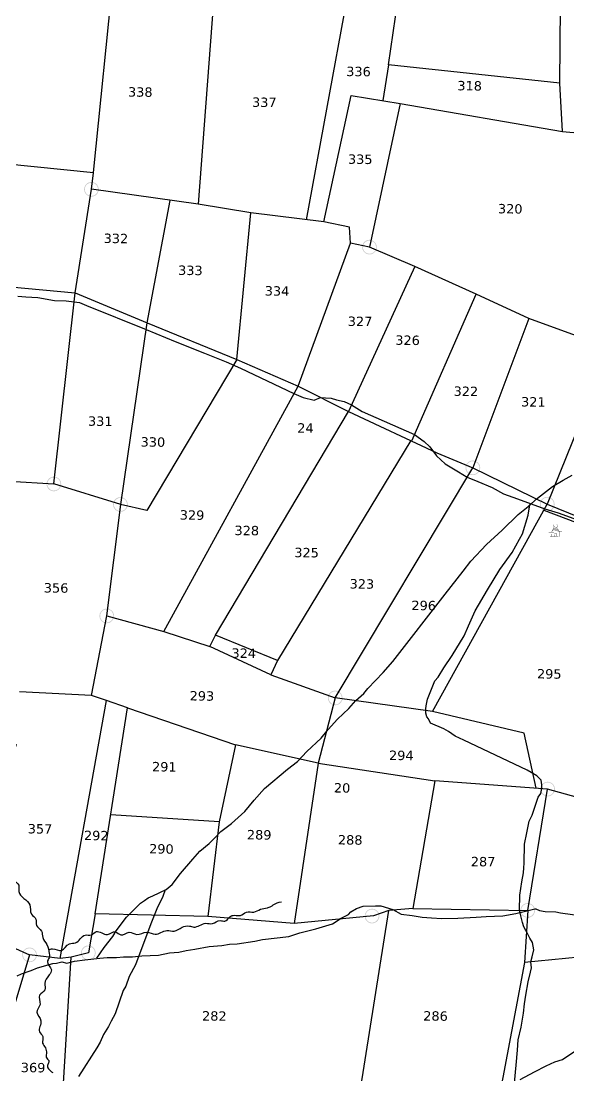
# Model space of a CAD drawing. Header units: inches. Extents: x 734614 to 757648, y 1633794 to 1657822.
# Drawn here: x 739425 to 740476, y 1635900 to 1637922 of the extents above; entities that cross this region are included whole.
import ezdxf
from ezdxf.enums import TextEntityAlignment as Align

# ---------------------------------------------------------------- set-up
doc = ezdxf.new("R2010")
doc.units = ezdxf.units.IN
doc.header["$MEASUREMENT"] = 0
for name, color, linetype in [('CART TRACK', 19, 'Continuous'), ('PAGODA', 70, 'Continuous'), ('PLOT', 7, 'Continuous'), ('PLOT NO', 7, 'Continuous'), ('TANKS-STREAM', 4, 'Continuous'), ('VILLAGE STONES', 240, 'Continuous')]:
    doc.layers.add(name, color=color, linetype=linetype)
doc.styles.get("Standard").update_dxf_attribs({"font": 'verdana.ttf'})

msp = doc.modelspace()

# ---------------------------------------------------------------- hatches: boundary and pattern name
at = {"layer": 'VILLAGE STONES'}
h = msp.add_hatch(color=256, dxfattribs=at)
edge = h.paths.add_edge_path(flags=16)
edge.add_arc((739560.1, 1637599.2), 12.6, -0.753, 359.247)
edge = h.paths.add_edge_path()
edge.add_arc((739560.1, 1637599.2), 14.1, -0.753, 359.247)
h = msp.add_hatch(color=256, dxfattribs=at)
edge = h.paths.add_edge_path(flags=16)
edge.add_arc((740093.2, 1637488.4), 12.6, -0.753, 359.247)
edge = h.paths.add_edge_path()
edge.add_arc((740093.2, 1637488.4), 14.1, -0.753, 359.247)
h = msp.add_hatch(color=256, dxfattribs=at)
edge = h.paths.add_edge_path(flags=16)
edge.add_arc((740291.5, 1637065.4), 12.6, -0.753, 359.247)
edge = h.paths.add_edge_path()
edge.add_arc((740291.5, 1637065.4), 14.1, -0.753, 359.247)
h = msp.add_hatch(color=256, dxfattribs=at)
edge = h.paths.add_edge_path(flags=16)
edge.add_arc((739488.1, 1637034.4), 12.6, -0.753, 359.247)
edge = h.paths.add_edge_path()
edge.add_arc((739488.1, 1637034.4), 14.1, -0.753, 359.247)
h = msp.add_hatch(color=256, dxfattribs=at)
edge = h.paths.add_edge_path(flags=16)
edge.add_arc((739615.7, 1636995.1), 12.6, -0.753, 359.247)
edge = h.paths.add_edge_path()
edge.add_arc((739615.7, 1636995.1), 14.1, -0.753, 359.247)
h = msp.add_hatch(color=256, dxfattribs=at)
edge = h.paths.add_edge_path(flags=16)
edge.add_arc((740434.1, 1636995.7), 12.6, -0.753, 359.247)
edge = h.paths.add_edge_path()
edge.add_arc((740434.1, 1636995.7), 14.1, -0.753, 359.247)
h = msp.add_hatch(color=256, dxfattribs=at)
edge = h.paths.add_edge_path(flags=16)
edge.add_arc((739589.5, 1636781.5), 12.6, -0.753, 359.247)
edge = h.paths.add_edge_path()
edge.add_arc((739589.5, 1636781.5), 14.1, -0.753, 359.247)
h = msp.add_hatch(color=256, dxfattribs=at)
edge = h.paths.add_edge_path(flags=16)
edge.add_arc((740027.5, 1636624.3), 12.6, -0.753, 359.247)
edge = h.paths.add_edge_path()
edge.add_arc((740027.5, 1636624.3), 14.1, -0.753, 359.247)
h = msp.add_hatch(color=256, dxfattribs=at)
edge = h.paths.add_edge_path(flags=16)
edge.add_arc((740434.8, 1636449.6), 12.6, -0.753, 359.247)
edge = h.paths.add_edge_path()
edge.add_arc((740434.8, 1636449.6), 14.1, -0.753, 359.247)
h = msp.add_hatch(color=256, dxfattribs=at)
edge = h.paths.add_edge_path(flags=16)
edge.add_arc((740396.6, 1636217), 12.6, -0.753, 359.247)
edge = h.paths.add_edge_path()
edge.add_arc((740396.6, 1636217), 14.1, -0.753, 359.247)
h = msp.add_hatch(color=256, dxfattribs=at)
edge = h.paths.add_edge_path(flags=16)
edge.add_arc((740098.2, 1636206.2), 12.6, -0.753, 359.247)
edge = h.paths.add_edge_path()
edge.add_arc((740098.2, 1636206.2), 14.1, -0.753, 359.247)
h = msp.add_hatch(color=256, dxfattribs=at)
edge = h.paths.add_edge_path(flags=16)
edge.add_arc((739554.2, 1636135.7), 12.6, -0.753, 359.247)
edge = h.paths.add_edge_path()
edge.add_arc((739554.2, 1636135.7), 14.1, -0.753, 359.247)
h = msp.add_hatch(color=256, dxfattribs=at)
edge = h.paths.add_edge_path(flags=16)
edge.add_arc((739441.5, 1636131.8), 12.6, -0.753, 359.247)
edge = h.paths.add_edge_path()
edge.add_arc((739441.5, 1636131.8), 14.1, -0.753, 359.247)

# ---------------------------------------------------------------- linework, layer by layer
at = {"layer": 'CART TRACK'}
for points in [[(739419.3, 1637394.2), (739434.1, 1637393.2), (739457.6, 1637391.7), (739489.5, 1637386.1), (739511.9, 1637385.4), (739527, 1637383.7), (739537.5, 1637382.5), (739550.5, 1637376.5), (739665.1, 1637330.3), (739720.9, 1637307.8), (739776.8, 1637285.2), (739818.5, 1637268.3), (739845.9, 1637256.4), (739948.5, 1637207.8), (739966.4, 1637200.1), (739987.4, 1637194.8), (739999.4, 1637200.2), (740008.8, 1637199.5), (740019.8, 1637199.1), (740030.1, 1637195.5), (740044.5, 1637192.6), (740058.7, 1637186.1), (740079.3, 1637173.3), (740179.7, 1637129.2), (740198.2, 1637115.8), (740209.2, 1637105.7), (740221.8, 1637088.5), (740238.5, 1637072.8), (740263.9, 1637057.7), (740280.8, 1637047.6), (740301.1, 1637039.4), (740328.5, 1637027.6), (740350.4, 1637015.3), (740377.3, 1637005.8), (740403.1, 1636996.4), (740429.2, 1636986.8), (740454.9, 1636979.3), (740484.9, 1636968)], [(739570.4, 1636125.2), (739584.4, 1636145.8), (739601.1, 1636167), (739607.6, 1636178.2), (739627.5, 1636204), (739643.9, 1636220.9), (739654, 1636231.1), (739662, 1636236.2), (739668.6, 1636240.9), (739677.7, 1636245.2), (739703.7, 1636257.4), (739714.9, 1636266.4), (739731.1, 1636287.8), (739754.5, 1636315.4), (739767.7, 1636330.6), (739785.8, 1636345.3), (739796, 1636355.3), (739808.3, 1636368.2), (739828.5, 1636383.4), (739854.5, 1636406.7), (739871.9, 1636428.4), (739891.7, 1636450.8), (739935.8, 1636488), (739955.1, 1636502.6), (739972.9, 1636521.4), (740000.6, 1636547.5), (740013.8, 1636563.5), (740032.1, 1636583.5), (740053.4, 1636604), (740066.9, 1636619.6), (740082.2, 1636632.6), (740090.1, 1636642.4), (740119.5, 1636673.1), (740138, 1636694.2), (740238.4, 1636823.4), (740273.1, 1636867.3), (740287.9, 1636886.5), (740317.7, 1636918.5), (740347.4, 1636946), (740378.1, 1636975.7), (740397.6, 1636991.4), (740415.2, 1637007.4), (740444.2, 1637029.6), (740464.8, 1637041.4), (740481.9, 1637051.5)], [(740371.2, 1635886.3), (740374.3, 1635920.7), (740377.1, 1635948.9), (740378.1, 1635968.8), (740384.3, 1635993.3), (740388.5, 1636020), (740390.4, 1636038.2), (740393.2, 1636054.3), (740397.7, 1636080.2), (740402.1, 1636098.9), (740403.9, 1636107.2), (740402.8, 1636118.3), (740405.1, 1636127.8), (740408.6, 1636141.3), (740405.9, 1636155.5), (740400.4, 1636164.1), (740397.1, 1636171.2), (740389, 1636185.6), (740386.5, 1636193.9), (740383.6, 1636206.5), (740380.6, 1636217.3), (740381.7, 1636246.5), (740385.1, 1636271.8), (740388.5, 1636288.9), (740389.1, 1636298.6), (740390.1, 1636307.6), (740390.8, 1636344), (740395.2, 1636365.8), (740399.5, 1636387.8), (740405.3, 1636399.5), (740417, 1636433.9), (740422, 1636441), (740424, 1636450.4), (740423.7, 1636457.8), (740422.4, 1636467), (740414.2, 1636474.7), (740403.1, 1636481.5), (740395.6, 1636485.9), (740274.2, 1636543.1), (740257.7, 1636550.9), (740245, 1636559.8), (740235.6, 1636565.4), (740210.5, 1636575.8), (740206.6, 1636584.2), (740203.3, 1636588.2), (740201, 1636595.1), (740201.6, 1636603.4), (740202.2, 1636608.9), (740204.7, 1636622.1), (740218.5, 1636657.4), (740225.2, 1636664), (740235.7, 1636682.3), (740252.1, 1636705.6), (740274.7, 1636743.4), (740282.8, 1636762.7), (740295.8, 1636791.5), (740319.8, 1636831.6), (740343.1, 1636870.4), (740367.1, 1636903.2), (740381.2, 1636928.4), (740386.5, 1636939), (740397.7, 1636974.5), (740400.7, 1636994.2), (740401.7, 1636996.9)], [(739701.3, 1636256.3), (739696.8, 1636243.7), (739690.1, 1636229), (739686.5, 1636223.3), (739674.2, 1636191.1), (739644.5, 1636112.6), (739632.7, 1636090.4), (739626.1, 1636071.6), (739620.9, 1636063.7), (739605.8, 1636018.6), (739597.7, 1636004.9), (739592.8, 1635994.5), (739583.5, 1635979.2), (739576.6, 1635964.6), (739570.3, 1635953.5), (739535.4, 1635899)], [(739417.8, 1636091.8), (739426, 1636095.5), (739444.5, 1636101.7), (739457, 1636107.2), (739486.1, 1636115.2), (739493.4, 1636116.2), (739503.4, 1636118.2), (739513.1, 1636116.2), (739527.8, 1636119.8), (739547.6, 1636122.5), (739576.4, 1636125.4), (739590.5, 1636126.9), (739608.4, 1636126.6), (739621.7, 1636127.8), (739638.7, 1636127.9), (739656.6, 1636129.8), (739688.8, 1636131), (739709.7, 1636135.6), (739727.9, 1636137.2), (739742, 1636140.3), (739758.2, 1636142.5), (739786.1, 1636147.9), (739809.9, 1636150.1), (739824.6, 1636152.3), (739839.7, 1636152.9), (739873.6, 1636158.4), (739888.3, 1636161.2), (739938.4, 1636167), (739959.6, 1636174), (739990.3, 1636181.5), (740022.3, 1636191.4), (740038.9, 1636202), (740052.8, 1636209.3), (740057.5, 1636214.4), (740068.4, 1636220.8), (740081.2, 1636225.2), (740104.7, 1636225.7), (740115.3, 1636225.6), (740138.2, 1636218.8), (740154.3, 1636209.9), (740175.4, 1636207.2), (740194.3, 1636204.2), (740212.1, 1636202.7), (740231.9, 1636201.6), (740262.9, 1636202), (740297.6, 1636204.3), (740316.8, 1636205.6), (740348.7, 1636206.8), (740373.7, 1636211.1), (740389.7, 1636214.7), (740410.3, 1636219.8), (740412.5, 1636219.8), (740419.5, 1636217), (740430.3, 1636215), (740450.3, 1636214.4), (740459.5, 1636212.4), (740519.9, 1636204.3)], [(740382.1, 1635892.9), (740409.7, 1635907.5), (740431.8, 1635918.9), (740448.9, 1635926.5), (740463.5, 1635931.1), (740491, 1635950)]]:
    msp.add_lwpolyline(points, dxfattribs=at)
at = {"layer": 'PAGODA', "const_width": 0.505}
for points in [[(740436.9, 1636942.1), (740462.4, 1636942.6)], [(740457.8, 1636933.4), (740457.5, 1636943.2), (740452.3, 1636951.5), (740447.5, 1636952.2), (740442.6, 1636942.4), (740442.4, 1636933.7)], [(740443.7, 1636944.7), (740456, 1636945.5)], [(740445, 1636947.3), (740454.9, 1636947.4)], [(740447.2, 1636951.6), (740445.8, 1636953.3), (740445.5, 1636954.3), (740446.2, 1636955.1), (740447.1, 1636956.3)], [(740446.3, 1636949.8), (740453.2, 1636950)], [(740447.9, 1636933.6), (740448.5, 1636939.7), (740452.3, 1636939.2), (740452.2, 1636933.5)], [(740439.1, 1636933.8), (740459.7, 1636933.4)]]:
    msp.add_lwpolyline(points, dxfattribs=at)
at = {"layer": 'PAGODA'}
msp.add_lwpolyline([(740452.3, 1636951.5, 0.505, 0.404, 0), (740453.3, 1636952.9, 0.505, 0.505, 0), (740453.7, 1636953.5, 0.505, 0.505, 0), (740453.5, 1636954.4, 0.505, 0.505, 0), (740453.4, 1636954.8, 0.505, 0.505, 0), (740453, 1636955.9, 0.505, 0.505, 0), (740452.4, 1636956.3, 0.505, 0.505, 0)], format="xyseb", dxfattribs=at)
at = {"layer": 'PLOT'}
msp.add_line((740733.7, 1636151.8), (740390.5, 1636117), dxfattribs=at)
for points in [[(740005.5, 1637537), (740058.1, 1637779.2), (740152.4, 1637763.7), (740463.1, 1637710), (740592.3, 1637698.7), (740650.4, 1637687.6), (740847, 1637639.4), (740969.9, 1637610.1), (741124.4, 1637554.8), (741346.6, 1637481.3), (741400.1, 1637619.7), (741454.4, 1637732.2), (741469.4, 1637758.1), (741565.4, 1637932.2), (741801.9, 1637939.3), (741887.6, 1637897.8), (741895, 1637942.9), (741942.3, 1638040.7), (741831.1, 1638019.9), (741595.6, 1638084.4), (741412, 1638175.4), (741529.1, 1638328.5), (741682.7, 1638520.1)], [(740463.1, 1637710), (740458.5, 1637802.8), (740461.3, 1638170.1)], [(739602.2, 1638017), (739563.4, 1637631.2)], [(739797, 1637994), (739764.6, 1637570.5)], [(740050.1, 1637965.3), (739971.9, 1637541)], [(740458.5, 1637802.8), (740129.8, 1637837.7), (740147.6, 1637960.3)], [(740129.8, 1637837.7), (740118.6, 1637769.3)], [(740152.4, 1637763.7), (740093.2, 1637488.4)], [(740502.2, 1637313.9), (740399, 1637351.9), (740297.7, 1637398.4), (740180.2, 1637451.3), (740093.2, 1637488.4), (740057, 1637495.8), (740054.8, 1637526.4), (740005.5, 1637537), (739865.5, 1637553.9), (739764.6, 1637570.5), (739560.1, 1637599.2), (739563.9, 1637631.1), (739158.9, 1637671.8)], [(739528.9, 1637400.6), (739560.1, 1637599.2)], [(739667, 1637343.4), (739711.2, 1637578)], [(739839, 1637273.3), (739865.5, 1637553.9)], [(739956.4, 1637222.2), (740057, 1637495.8)], [(740180.2, 1637451.3), (740052.7, 1637173.1)], [(739094.6, 1637441), (739528.9, 1637400.6), (739667, 1637343.4), (739839, 1637273.3), (739956.4, 1637222.2), (740052.7, 1637173.1), (740222.5, 1637094.4), (740291.5, 1637065.4), (740434.1, 1636995.7), (740617.7, 1636920.7)], [(739402.8, 1637040), (739488.1, 1637034.4), (739528.9, 1637400.6)], [(740174.2, 1637116.8), (740297.7, 1637398.4)], [(739616.2, 1636995), (739667, 1637343.4)], [(740399, 1637351.9), (740291.5, 1637065.4)], [(740555.2, 1637295.9), (740434.1, 1636995.7)], [(739839, 1637273.3), (739666.5, 1636983.3), (739615.7, 1636995.1)], [(739589.5, 1636781.5), (739698.8, 1636751.8), (739956.4, 1637222.2)], [(739698.8, 1636751.8), (739787.2, 1636723.2), (739798.2, 1636744.9), (740052.7, 1637173.1)], [(740172.3, 1637117.7), (739916.9, 1636696.1), (739798.2, 1636744.9)], [(739904.3, 1636668.4), (740027.5, 1636624.3), (740291.5, 1637065.4)], [(739560.2, 1636628.7), (739589.5, 1636781.5), (739616.2, 1636995), (739488.1, 1637034.4)], [(740213.9, 1636598.2), (740434.1, 1636995.7)], [(740427.6, 1636984), (740614.9, 1636913.1), (740616.2, 1636921.3)], [(740657.1, 1636904), (740526.8, 1636424.1), (740434.8, 1636449.6)], [(739916.9, 1636696.1), (739904.3, 1636668.4), (739787.2, 1636723.2)], [(739499.9, 1636125.1), (739589.3, 1636619.5), (739560.2, 1636628.7), (739422.2, 1636636.3)], [(739567.1, 1636210.6), (739629.5, 1636605.6), (739589.3, 1636619.5)], [(740027.5, 1636624.3), (739995.1, 1636499.3), (739948.8, 1636192)], [(740413.1, 1636451.1), (740390, 1636556.5), (740213.9, 1636598.2), (740027.5, 1636624.3)], [(739629.5, 1636605.6), (739836.4, 1636534.3), (739805.2, 1636387.1), (739783.1, 1636205.2)], [(739238.4, 1636541.6), (739415.7, 1636535), (739297.8, 1636196.4), (739441.5, 1636131.8), (739388.2, 1635955.2)], [(739995.1, 1636499.3), (739836.4, 1636534.3)], [(739995.1, 1636499.3), (740218.6, 1636465.2), (740176.2, 1636221), (740130.4, 1636216.9)], [(740176.2, 1636221), (740396.6, 1636217), (740434.8, 1636449.6), (740218.6, 1636465.2)], [(739805.2, 1636387.1), (739597.1, 1636400.5)], [(739809.5, 1635799.9), (739932.5, 1635779.9), (740058.3, 1635761.3), (740130.4, 1636216.9), (740100.7, 1636206.5), (739948.8, 1636192), (739783.1, 1636205.2), (739567.1, 1636210.6), (739554.2, 1636135.7), (739521.4, 1636127.2)], [(740396.6, 1636217), (740390.5, 1636117), (740340.5, 1635852.4), (740294.1, 1635815.5), (740240.2, 1635791), (740058.3, 1635761.3)], [(739486.9, 1635778.6), (739506.4, 1635886.1), (739521.4, 1636127.2), (739499.9, 1636125.1), (739441.5, 1636131.8)]]:
    msp.add_lwpolyline(points, dxfattribs=at)
at = {"layer": 'TANKS-STREAM'}
for points in [[(738285.8, 1637524.1), (738289.1, 1637520.5), (738283.6, 1637511.1), (738277.2, 1637501.2), (738274.7, 1637488.3), (738266.4, 1637476.7), (738263.6, 1637470.4), (738261.4, 1637463.5), (738243.5, 1637443.9), (738238.6, 1637429.6), (738229, 1637417.5), (738226.3, 1637406.7), (738214.1, 1637387.5), (738211.6, 1637374.9), (738210.2, 1637362.5), (738213.3, 1637351.2), (738215.1, 1637348.6), (738216.8, 1637326.7), (738220.1, 1637320), (738224.9, 1637298.5), (738234.1, 1637289.7), (738234.5, 1637278.6), (738243.7, 1637264.7), (738249.2, 1637256.7), (738250.7, 1637242.3), (738253.1, 1637237.3), (738253.5, 1637228), (738258.6, 1637222.2), (738260.4, 1637208.3), (738263.6, 1637199.7), (738263.4, 1637192), (738262.1, 1637184.4), (738268.2, 1637173.5), (738266.7, 1637161.3), (738271.1, 1637150.5), (738269.9, 1637140.8), (738275.2, 1637123.4), (738272.3, 1637109.3), (738276.1, 1637096.3), (738275, 1637078.7), (738279.8, 1637060.3), (738278.3, 1637044), (738287.5, 1637030.2), (738287.9, 1637016.4), (738297.2, 1637000.2), (738306.2, 1636976.8), (738313.3, 1636968.9), (738330.5, 1636939.6), (738341.7, 1636924), (738348.9, 1636903.8), (738357.7, 1636895.2), (738367.1, 1636872.9), (738378.6, 1636863.1), (738384.7, 1636848.2), (738397.3, 1636838.3), (738401.6, 1636826.7), (738413.9, 1636818.2), (738426.7, 1636797.6), (738439.5, 1636788.4), (738452.8, 1636767.4), (738460.1, 1636762.9), (738471.8, 1636744.3), (738480.2, 1636740.8), (738497.2, 1636722.7), (738502, 1636717.2), (738510.3, 1636713), (738514.2, 1636703.3), (738520, 1636696.6), (738533.2, 1636688.4), (738543.5, 1636671), (738557.6, 1636667.9), (738566.4, 1636655.5), (738572.8, 1636654.1), (738578.5, 1636648.4), (738585.3, 1636645.7), (738594.7, 1636641.6), (738600.8, 1636638), (738605.8, 1636629), (738615.9, 1636624.2), (738622.2, 1636612.7), (738634, 1636605.7), (738644.2, 1636592.2), (738657.6, 1636583.7), (738665.8, 1636572.1), (738679.7, 1636565.1), (738684.5, 1636563.6), (738694.3, 1636554.7), (738706.7, 1636554.1), (738725.9, 1636545.7), (738742.5, 1636546.2), (738759.5, 1636540.5), (738773.7, 1636540.6), (738783.7, 1636532.1), (738798.9, 1636531.7), (738812.8, 1636524.1), (738825.4, 1636523.2), (738834, 1636520.7), (738849.2, 1636528.6), (738859.5, 1636530.6), (738872.1, 1636538.9), (738882.3, 1636542.6), (738891.3, 1636542.2), (738900.9, 1636548.6), (738913.8, 1636548.1), (738918, 1636552.6), (738929.4, 1636554.1), (738936.7, 1636551), (738946.8, 1636546.1), (738956.7, 1636544.7), (738963.2, 1636542.8), (738970.9, 1636544), (738977.6, 1636541.8), (738988.8, 1636543.3), (738995.6, 1636540.1), (739005.5, 1636540.7), (739011.6, 1636539.5), (739017.2, 1636535.7), (739022, 1636535.9), (739027.6, 1636533.3), (739032.2, 1636533.7), (739039.3, 1636527.8), (739044.1, 1636526.7), (739043.3, 1636524.4), (739054.4, 1636513.2), (739063.2, 1636512.5), (739071, 1636501.6), (739087, 1636496), (739097.4, 1636482.7), (739113.5, 1636476.6), (739128.9, 1636462.7), (739149.2, 1636459.1), (739162.4, 1636444.6), (739176.5, 1636440.5), (739190.7, 1636426.4), (739207.8, 1636419.2), (739216.3, 1636407.5), (739229.5, 1636403.4), (739237.3, 1636394.4), (739256.4, 1636385.3), (739269.2, 1636382.3), (739275.3, 1636378), (739283.2, 1636378.3), (739306.4, 1636366.7), (739318.2, 1636365.6), (739327.8, 1636355.5), (739343.5, 1636352.9), (739352.5, 1636341.4), (739362.4, 1636342.3), (739365.2, 1636336), (739372.5, 1636336.6), (739382.8, 1636330.3), (739389.2, 1636318.5), (739391.6, 1636306.7), (739404.2, 1636294.4), (739405.6, 1636282), (739409.3, 1636276.1), (739420.6, 1636265.2), (739420.8, 1636253.1), (739441.9, 1636227.5), (739445.1, 1636210), (739453.7, 1636200.1), (739455, 1636188.2), (739464.3, 1636177.4), (739466.8, 1636164.9), (739474.7, 1636151.4), (739479.3, 1636134.2), (739478.9, 1636125.9), (739475.6, 1636118.8), (739483.3, 1636102.9), (739479.3, 1636093.4), (739470.8, 1636077.2), (739471, 1636064.7), (739460.8, 1636054.7), (739461.5, 1636037), (739455.4, 1636021.9), (739463.3, 1636005.3), (739460.4, 1635984.5), (739466.9, 1635975.2), (739466.4, 1635962.9), (739471.9, 1635953.9), (739473.7, 1635942.9), (739474.5, 1635933.6), (739478.7, 1635927.8), (739476.3, 1635921.7), (739486, 1635906.1)], [(740859.5, 1636535.3), (740865.6, 1636528.8), (740872.6, 1636527), (740878.7, 1636519.3), (740887.9, 1636517), (740894.1, 1636507.8), (740906.6, 1636506.3), (740917.2, 1636507.8), (740932.2, 1636504.4), (740944.7, 1636508.4), (740951.7, 1636505.1), (740965.4, 1636509.7), (740975.5, 1636506.9), (740989, 1636510.2), (740997.4, 1636505.7), (741008.9, 1636508.8), (741026.7, 1636502.1), (741037.4, 1636500.4), (741044.9, 1636494.8), (741053, 1636494.9), (741058.7, 1636489), (741070.3, 1636482.2), (741076.5, 1636469.3), (741086.2, 1636454.1), (741087.2, 1636445.8), (741093.4, 1636437), (741097, 1636424), (741101.6, 1636418.3), (741108.5, 1636407.4), (741117.8, 1636403.8), (741122.9, 1636395.5), (741134.1, 1636393.2), (741140.6, 1636385.7), (741149.6, 1636384.8), (741154.2, 1636380), (741165.9, 1636380.3), (741174.3, 1636376.8), (741194.5, 1636382.2), (741211, 1636380.5), (741221.8, 1636386.6), (741235.1, 1636383.5), (741243.2, 1636385.1), (741252.6, 1636379.8), (741266.1, 1636381), (741276.9, 1636375.1), (741287.3, 1636375.3), (741301.3, 1636366.7), (741314.6, 1636365.2), (741319.7, 1636360.3), (741328.9, 1636359.7), (741340.3, 1636352.8), (741341.8, 1636341), (741347.1, 1636333.4), (741348.3, 1636327.4), (741347.3, 1636322.9), (741347.9, 1636319.1), (741341.6, 1636315.2), (741337.4, 1636307.3), (741330.7, 1636302.9), (741326.6, 1636301.2), (741322.6, 1636291.1), (741311.9, 1636283.2), (741306, 1636273), (741297.8, 1636269.2), (741292.3, 1636260.2), (741282, 1636254.2), (741276.9, 1636244.9), (741266.1, 1636239.2), (741260.3, 1636229.5), (741248.4, 1636222.5), (741242.9, 1636212.6), (741229.3, 1636203.7), (741225, 1636192.2), (741216.1, 1636184.8), (741214.5, 1636170.8), (741206.8, 1636163.4), (741206.1, 1636152.5), (741200.2, 1636145.9), (741197, 1636133.2), (741189.3, 1636122.1), (741188.8, 1636110.2), (741180.2, 1636099.4), (741177, 1636085.5), (741169.6, 1636074.1), (741169.5, 1636068), (741162.7, 1636060.6), (741161.2, 1636049), (741154, 1636045.4), (741151.3, 1636029.9), (741145.9, 1636020.9), (741143.6, 1636011.6), (741133.4, 1636002.9), (741130.6, 1635995.5), (741123.3, 1635989.7), (741121.1, 1635981.2), (741110.5, 1635972.6), (741107, 1635962.2), (741097.9, 1635952.7), (741096.6, 1635941.7), (741089.4, 1635936.2), (741089.6, 1635923.6), (741092.2, 1635916.1), (741089.5, 1635905.8), (741092.5, 1635896.4), (741090.5, 1635885.1), (741092.6, 1635877.9), (741091.9, 1635867.8), (741094.9, 1635860.9), (741089.6, 1635849.7), (741090.1, 1635839.2), (741084, 1635833.5), (741081.3, 1635822.8), (741073.9, 1635809.8), (741060.8, 1635792.2), (741056.2, 1635783), (741050.2, 1635774.2), (741051.2, 1635765.3), (741042.7, 1635758.3), (741040.8, 1635746), (741035.1, 1635739.7), (741033.4, 1635726.3), (741022.9, 1635716), (741020.7, 1635703.2), (741010.4, 1635692.4), (741010.2, 1635675.5), (741002.1, 1635670.2), (741001, 1635659), (740994.2, 1635649.2), (740991.3, 1635638.8), (740983.7, 1635630.5), (740980.1, 1635620.4), (740969, 1635608.4), (740965.1, 1635598), (740956.3, 1635589.7), (740953, 1635578.6), (740939.9, 1635566.9), (740935.9, 1635557.2), (740927.8, 1635551.1), (740925.1, 1635539.8), (740918.2, 1635536.6), (740914.5, 1635527.5), (740921.1, 1635515.7), (740913, 1635504.5), (740910.6, 1635500.2), (740908.3, 1635494), (740900.6, 1635484), (740897.8, 1635475.6), (740891.8, 1635469.5), (740889.7, 1635456.8), (740879.3, 1635447.7), (740876.7, 1635433.1), (740869.7, 1635425.6), (740867.6, 1635411.2), (740857.7, 1635401), (740857, 1635390.9), (740848.4, 1635382.2), (740848, 1635366.9), (740842.5, 1635360.6), (740839.1, 1635345.8), (740824.1, 1635338.2), (740813.7, 1635330.8), (740805.1, 1635331), (740780.6, 1635331.9), (740767.5, 1635325), (740757.2, 1635327.1), (740750.5, 1635325), (740742.1, 1635323.8), (740723.9, 1635332.2), (740714.2, 1635327.8), (740702.4, 1635331), (740691.2, 1635324.5), (740676.6, 1635329.6), (740659.7, 1635320.8), (740646.4, 1635322.3), (740633.1, 1635312.8), (740617.6, 1635313), (740608.7, 1635307.9), (740584.6, 1635310.2), (740571.4, 1635301.6), (740558.3, 1635305.2), (740540.3, 1635298.3), (740525.7, 1635301.2), (740512.2, 1635294.8), (740499, 1635297.4), (740484.7, 1635290.7), (740467.2, 1635296.3), (740457.4, 1635289.9), (740445.3, 1635292.5), (740435.9, 1635287), (740422.5, 1635287.2), (740402.1, 1635271.4), (740392.3, 1635271.4), (740381.2, 1635257.7), (740367.9, 1635255.1), (740358.6, 1635248.9), (740339.1, 1635241.1)], [(739478.2, 1636141.3), (739485.4, 1636143.4), (739502.6, 1636140.3), (739517.8, 1636153), (739529.5, 1636155), (739548, 1636169.7), (739560.2, 1636170.5), (739569.6, 1636176.4), (739590.7, 1636170.9), (739606.4, 1636176.2), (739616.8, 1636170), (739632.7, 1636175.3), (739646.6, 1636171.1), (739666.4, 1636175.5), (739682.4, 1636171.4), (739704.8, 1636178.6), (739718.9, 1636177.5), (739733.9, 1636184.7), (739747.9, 1636187.1), (739756.3, 1636185.1), (739779.1, 1636192.3), (739792.2, 1636191.7), (739807, 1636197.6), (739815.8, 1636196.4), (739825.6, 1636204.7), (739834.4, 1636207.8), (739845.9, 1636207.3), (739857.3, 1636213.8), (739871.2, 1636213.8), (739884.6, 1636219.3), (739897.4, 1636222), (739904.2, 1636224.5), (739908.8, 1636227.7), (739924.4, 1636233.7)]]:
    msp.add_spline(points, degree=3, dxfattribs=at)

# ---------------------------------------------------------------- texts
at = {"layer": 'PLOT NO'}
for s, p in [('336', (740072.2, 1637825)), ('318', (740285.3, 1637797.7)), ('338', (739653.8, 1637785.7)), ('337', (739891.6, 1637766)), ('335', (740075.6, 1637656.9)), ('320', (740363.1, 1637561.9)), ('332', (739607.1, 1637505.1)), ('333', (739749.9, 1637443.9)), ('334', (739916, 1637404.4)), ('327', (740075.2, 1637346.1)), ('326', (740166.3, 1637310)), ('322', (740278.1, 1637212.1)), ('321', (740407.5, 1637191.8)), ('331', (739577.1, 1637154.8)), ('24', (739970.5, 1637141.7)), ('330', (739678, 1637114.9)), ('329', (739753.1, 1636974.9)), ('328', (739858, 1636945.2)), ('325', (739972.7, 1636902.9)), ('356', (739492.4, 1636835.2)), ('323', (740078.7, 1636842.9)), ('296', (740197.2, 1636801.5)), ('324', (739852.2, 1636710.1)), ('295', (740438, 1636670.4)), ('293', (739772, 1636628.2)), ('294', (740154.3, 1636514.2)), ('291', (739699.9, 1636492.4)), ('20', (740040.8, 1636451.9)), ('357', (739461.6, 1636373.4)), ('289', (739881.8, 1636362)), ('292', (739569.4, 1636360.6)), ('288', (740056.3, 1636352.2)), ('290', (739694.3, 1636335)), ('287', (740311.1, 1636310.5)), ('282', (739795.8, 1636014.7)), ('286', (740219.9, 1636014.7)), ('369', (739448.3, 1635915.8))]:
    msp.add_text(s, height=18, rotation=359.247, dxfattribs=at).set_placement(p, align=Align.MIDDLE_CENTER)

doc.saveas('drawing.dxf')
